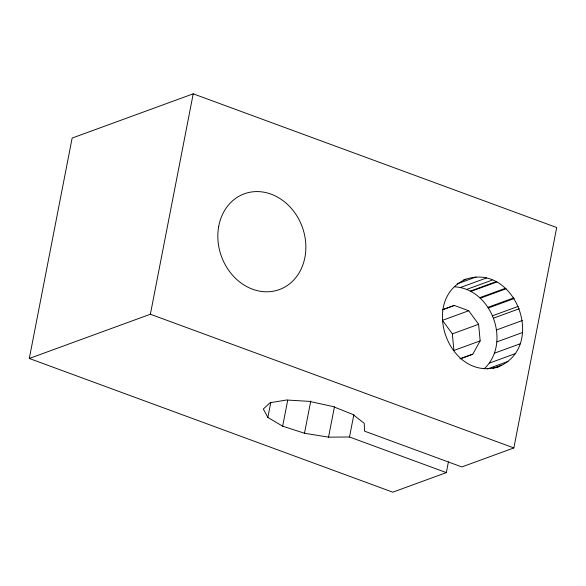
<?xml version="1.0" encoding="UTF-8"?>
<svg xmlns="http://www.w3.org/2000/svg" width="586" height="586" viewBox="0 0 586 586"><rect width="100%" height="100%" fill="white"/><g stroke="black" fill="none" stroke-linecap="round" stroke-linejoin="round"><path stroke-width="0.88" d="M446.334 472.609L392.781 492.181L29.3 358.471L72.144 138.062L193.219 93.819L556.7 227.529L513.856 447.938L461.856 466.939L364.573 431.157L364.214 423.319L352.911 414.485L333.163 406.589L309.313 401.373L286.613 399.996L270.065 402.743L263.319 409.028L267.846 417.452L282.657 426.168L304.493 433.252L328.541 437.149L349.505 436.995L446.334 472.609L448.422 461.863M29.3 358.471L150.375 314.235L193.219 93.819M267.846 417.452L270.805 402.223M282.657 426.168L287.711 400.187M304.493 433.252L310.763 401M328.541 437.149L334.467 406.684M349.505 436.995L353.863 414.595M484.124 368.88C511.512 343.279 492.079 289.125 454.707 286.796M495.668 367.832C548.745 349.652 515.651 259.503 463.387 280.108M460.157 358.808L472.792 354.178L480.161 340.869L478.608 324.278L468.719 310.741L454.275 305.431L442.415 309.767M465.958 279.17C418.507 299.944 449.63 382.863 499.096 366.58M442.481 309.752L454.275 305.431M457.175 283.888L476.052 276.995M460.845 287.345L486.578 277.947M466.397 289.521L492.13 280.123M470.353 291.074L496.086 281.668M471.1 291.359L496.833 281.961M479.729 297.688L505.462 288.29M480.381 298.164L506.106 288.766M468.719 310.741L442.452 320.344L452.341 333.881L453.894 350.465L480.161 340.869M488.05 307.291L513.783 297.893M488.387 307.958L514.12 298.56M492.408 315.817L518.141 306.412M493.588 318.117L519.321 308.719M452.341 333.881L478.608 324.278M496.628 329.918L522.36 320.513M496.943 341.872L522.675 332.467M460.083 358.822L472.792 354.178M494.525 353.168L520.258 343.77M489.544 363.049L515.27 353.644M487.471 368.946L508.055 361.423M492.98 368.294L501.557 365.159M150.375 314.235L513.856 447.938M218.688 226.482A50.989 43.005 69.9 0 0 275.903 290.649A50.989 43.005 69.9 0 0 290.942 207.942A50.989 43.005 69.9 0 0 218.688 226.482"/></g></svg>
